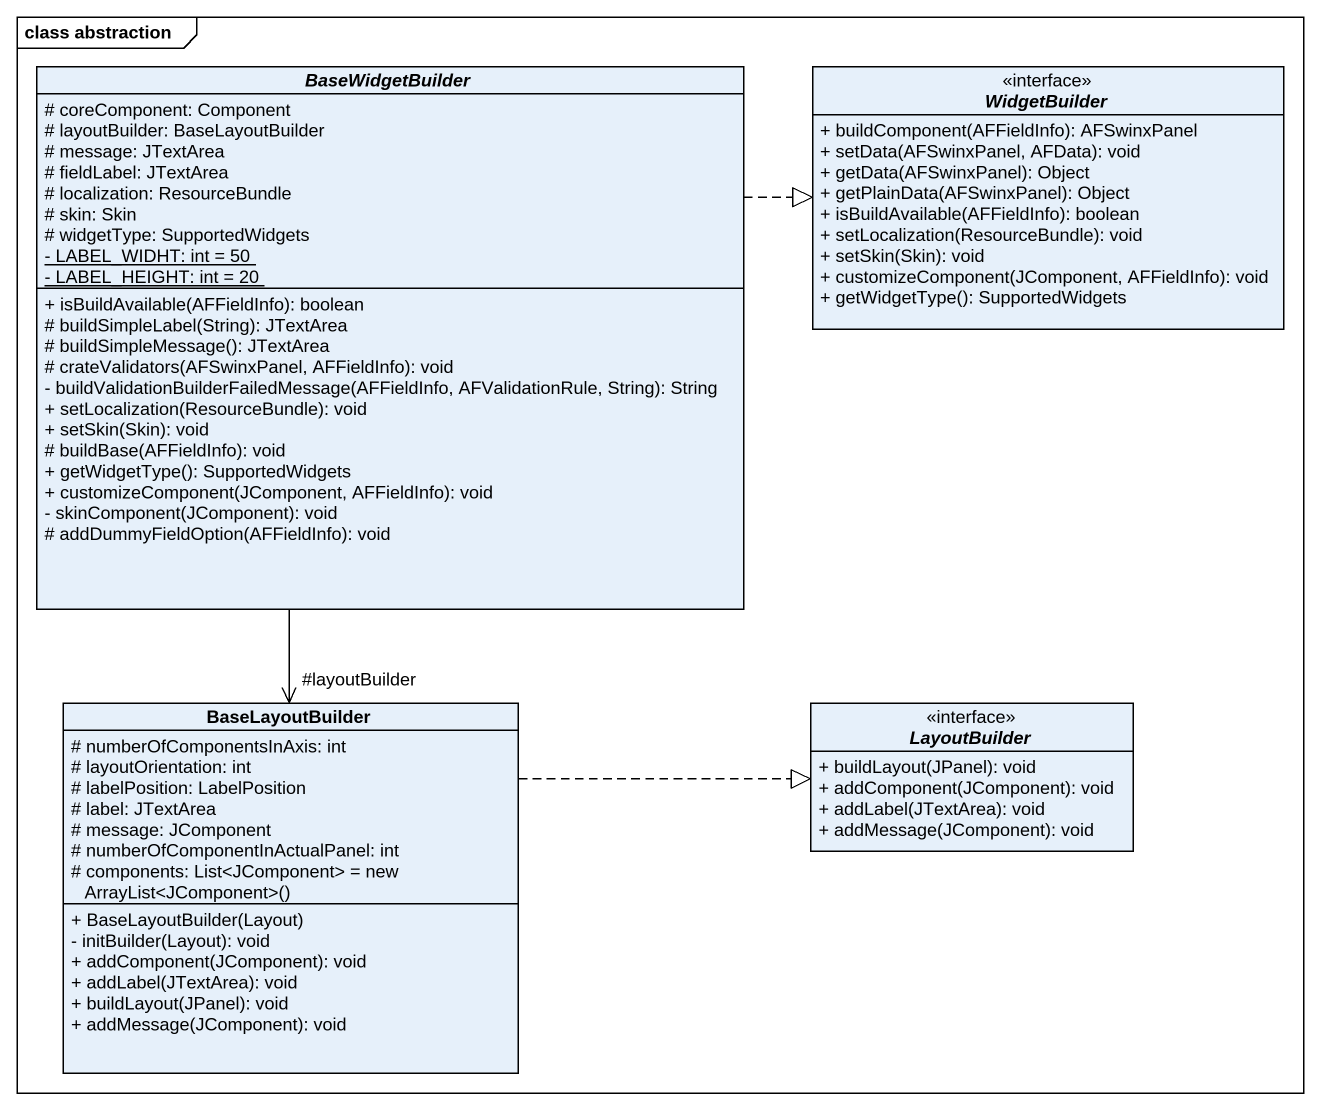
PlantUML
@startuml
mainframe class abstraction
hide circle
hide empty members
skinparam classAttributeIconSize 0
abstract class BaseWidgetBuilder {
  # coreComponent: Component
  # layoutBuilder: BaseLayoutBuilder
  # message: JTextArea
  # fieldLabel: JTextArea
  # localization: ResourceBundle
  # skin: Skin
  # widgetType: SupportedWidgets
  {static} - LABEL_WIDHT: int = 50
  {static} - LABEL_HEIGHT: int = 20
  + isBuildAvailable(AFFieldInfo): boolean
  # buildSimpleLabel(String): JTextArea
  # buildSimpleMessage(): JTextArea
  # crateValidators(AFSwinxPanel, AFFieldInfo): void
  - buildValidationBuilderFailedMessage(AFFieldInfo, AFValidationRule, String): String
  + setLocalization(ResourceBundle): void
  + setSkin(Skin): void
  # buildBase(AFFieldInfo): void
  + getWidgetType(): SupportedWidgets
  + customizeComponent(JComponent, AFFieldInfo): void
  - skinComponent(JComponent): void
  # addDummyFieldOption(AFFieldInfo): void
}
interface WidgetBuilder <<interface>> {
  + buildComponent(AFFieldInfo): AFSwinxPanel
  + setData(AFSwinxPanel, AFData): void
  + getData(AFSwinxPanel): Object
  + getPlainData(AFSwinxPanel): Object
  + isBuildAvailable(AFFieldInfo): boolean
  + setLocalization(ResourceBundle): void
  + setSkin(Skin): void
  + customizeComponent(JComponent, AFFieldInfo): void
  + getWidgetType(): SupportedWidgets
}
class BaseLayoutBuilder {
  # numberOfComponentsInAxis: int
  # layoutOrientation: int
  # labelPosition: LabelPosition
  # label: JTextArea
  # message: JComponent
  # numberOfComponentInActualPanel: int
  {field} # components: List<JComponent> = new ArrayList<JComponent>()
  + BaseLayoutBuilder(Layout)
  - initBuilder(Layout): void
  + addComponent(JComponent): void
  + addLabel(JTextArea): void
  + buildLayout(JPanel): void
  + addMessage(JComponent): void
}
interface LayoutBuilder <<interface>> {
  + buildLayout(JPanel): void
  + addComponent(JComponent): void
  + addLabel(JTextArea): void
  + addMessage(JComponent): void
}
BaseWidgetBuilder .right.|> WidgetBuilder
BaseWidgetBuilder --> "#layoutBuilder" BaseLayoutBuilder
BaseLayoutBuilder .right.|> LayoutBuilder
@enduml
